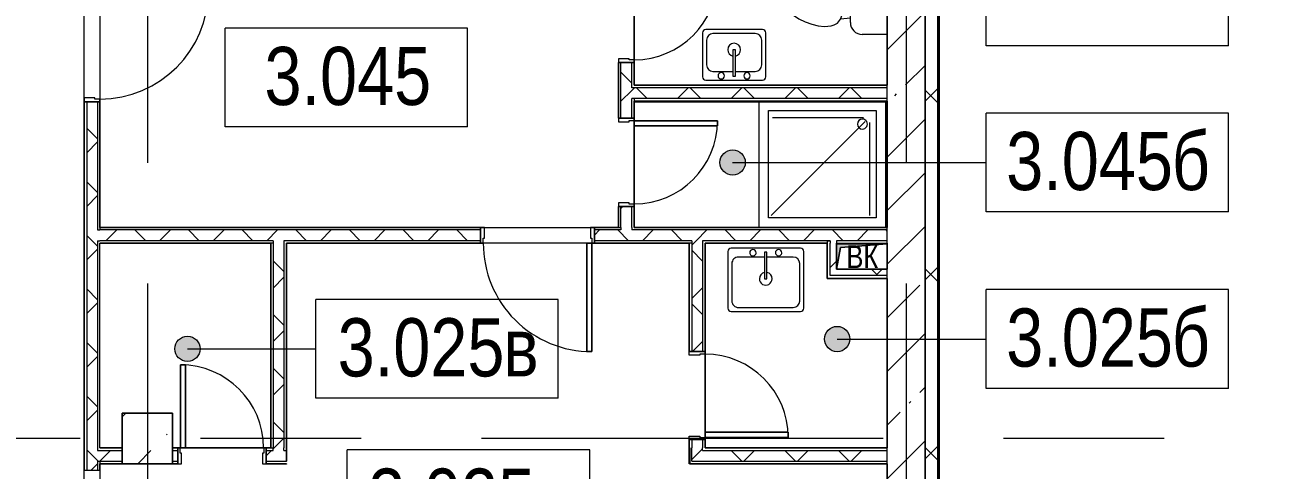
# Model space of a CAD drawing. Header units: millimetres. Extents: x 92932 to 275892, y -43515 to 30371.
# Drawn here: x 185209 to 195071, y -10033 to -6511 of the extents above; entities that cross this region are included whole.
import ezdxf

# ---------------------------------------------------------------- set-up
doc = ezdxf.new("R2010")
doc.units = ezdxf.units.MM
doc.linetypes.add('Осевые', pattern=[6350, 1270, -952.5, 3175, -952.5])
for name, color, linetype, lineweight in [('Двери', 7, 'Continuous', 9), ('Каркас_Импост', 7, 'Continuous', 9), ('Марки помещений', 7, 'Continuous', 9), ('Обобщенные модели', 7, 'Continuous', 9), ('Обобщенные модели-3', 7, 'Continuous', 18), ('Общие ребра', 7, 'Continuous', 9), ('Оси-1', 7, 'Осевые', 9), ('Панель', 7, 'Continuous', 9), ('Перекрытия', 7, 'Continuous', 9), ('Сантехнические приборы', 7, 'Continuous', 9), ('Стены-1', 7, 'Continuous', 18), ('Типовые аннотации', 7, 'Continuous', 9), ('Штриховка разреза-1', 7, 'Continuous', 9), ('Элементы узлов', 7, 'Continuous', 9)]:
    doc.layers.add(name, color=color, linetype=linetype, lineweight=lineweight)
doc.layers.add('Обобщенные модели-2', color=7, linetype='Continuous', lineweight=9, true_color=0xffbc79)
doc.styles.add('Arial', font='Arial.ttf', dxfattribs={"width": 0.8, "height": 180})
doc.styles.add('Arial Narrow_1', font='Arial Narrow.ttf', dxfattribs={"height": 460})
pattern_1 = [(45, (120245.78, 0), (-212.132, 212.132), []), (135, (120245.78, 0), (-212.132, -212.132), [])]

# ---------------------------------------------------------------- blocks, each defined once
blk = doc.blocks.new('Дверь - Однопольная_002 - ДВ6_21х7-6269590-План 3-го этажа на отм_ _4_200')
at = {"layer": 'Двери'}
for p, q in [((-289, 720.5), (-329, 720.5)), ((-329, 720.5), (-329, 62.5)), ((-289, 62.5), (-289, 720.5)), ((-329, 62.5), (-289, 62.5))]:
    blk.add_line(p, q, dxfattribs=at)
blk.add_arc((-329, 62.5), 658, 360, 90, dxfattribs=at)
at = {"layer": 'Каркас_Импост'}
for p, q in [((-330, 62.5), (-350, 62.5)), ((-350, 62.5), (-350, -62.5)), ((-330, 22.5), (-330, 62.5)), ((-320, 22.5), (-330, 22.5)), ((-320, -62.5), (-320, 22.5)), ((330, 22.5), (320, 22.5)), ((320, 22.5), (320, -62.5)), ((350, 62.5), (330, 62.5)), ((330, 62.5), (330, 22.5)), ((350, -62.5), (350, 62.5)), ((-350, -62.5), (-320, -62.5)), ((320, -62.5), (350, -62.5))]:
    blk.add_line(p, q, dxfattribs=at)
at = {"layer": 'Панель'}
for p, q in [((-329, 720.5), (-289, 720.5)), ((-329, 62.5), (-329, 720.5)), ((-289, 720.5), (-289, 62.5)), ((-289, 62.5), (-329, 62.5))]:
    blk.add_line(p, q, dxfattribs=at)
blk = doc.blocks.new('Обобщенные модели 12 - Обобщенные модели 12-1067619-План 3-го этажа на отм_ _4_200')
at = {"layer": 'Обобщенные модели'}
h = blk.add_hatch(dxfattribs=at)
h.set_pattern_fill('FP_3', color=256, style=0, pattern_type=2)
h.set_pattern_definition([(45, (0, 0), (-493.914, 493.914), []), (45, (493.9, 0), (-493.914, 493.914), [873.125, -174.625, 6.706, -167.919])])
h.paths.add_polyline_path([(66131.6, -9982.9), (66131.6, -9582.9), (65731.6, -9582.9), (65731.6, -9982.9)], flags=0)
at = {"layer": 'Обобщенные модели-3'}
for p, q in [((66131.6, -9582.9), (65731.6, -9582.9)), ((65731.6, -9582.9), (65731.6, -9982.9)), ((66131.6, -9982.9), (66131.6, -9582.9)), ((65731.6, -9982.9), (66131.6, -9982.9))]:
    blk.add_line(p, q, dxfattribs=at)
blk = doc.blocks.new('170_ОтверстиеПрямоугольноеВертикальное - 170_ОтверстиеПрямоугольноеВертикальное-5689162-План 3-го этажа на отм_ _4_200')
at = {"layer": 'Обобщенные модели'}
for p, q in [((-200, -100), (-200, 100)), ((-200, 100), (200, 100)), ((200, 100), (200, -100)), ((200, -100), (-200, -100))]:
    blk.add_line(p, q, dxfattribs=at)
blk = doc.blocks.new('Раковина-Одиночная-2D - 600 x 500 мм-5190744-План 3-го этажа на отм_ _4_200')
at = {"layer": 'Сантехнические приборы'}
for p, q in [((606.3, 602.5), (57.1, 602.5)), ((606.3, 602.5), (57.1, 602.5)), ((31.7, 577.1), (31.7, 127.9)), ((31.7, 577.1), (31.7, 127.9)), ((63.4, 520), (63.4, 223.2)), ((549.1, 570.8), (114.2, 570.8)), ((599.9, 223.2), (599.9, 520)), ((631.7, 127.9), (631.7, 577.1)), ((631.7, 127.9), (631.7, 577.1)), ((341.2, 343.8), (322.2, 343.8)), ((322.2, 343.8), (322.2, 134.3)), ((341.2, 134.3), (341.2, 343.8)), ((57.1, 102.5), (606.3, 102.5)), ((57.1, 102.5), (606.3, 102.5)), ((114.2, 172.4), (322.2, 172.4)), ((322.2, 134.3), (341.2, 134.3)), ((341.2, 172.4), (549.1, 172.4)), ((131.8, 62.5), (691.8, 62.5))]:
    blk.add_line(p, q, dxfattribs=at)
for centre, radius, start, end in [((57.1, 577.1), 25.4, 90, 180), ((57.1, 577.1), 25.4, 90, 180), ((606.3, 577.1), 25.4, 0, 90), ((606.3, 577.1), 25.4, 0, 90), ((114.2, 520), 50.8, 90, 180), ((549.1, 520), 50.8, 360, 90), ((331.7, 343.8), 50.8, 360, 180), ((331.7, 343.8), 50.8, 180, 259.19308), ((331.7, 343.8), 50.8, 280.80692, 0), ((114.2, 223.2), 50.8, 180, 270), ((549.1, 223.2), 50.8, 270, 0), ((57.1, 127.9), 25.4, 180, 270), ((57.1, 127.9), 25.4, 180, 270), ((230.1, 137.5), 25.4, 360, 180), ((230.1, 137.5), 25.4, 180, 360), ((433.3, 137.5), 25.4, 360, 180), ((433.3, 137.5), 25.4, 180, 0), ((606.3, 127.9), 25.4, 270, 360), ((606.3, 127.9), 25.4, 270, 0)]:
    blk.add_arc(centre, radius, start, end, dxfattribs=at)
blk = doc.blocks.new('Раковина-Одиночная-2D - 500 x 400 мм-5253378-План 3-го этажа на отм_ _4_200')
at = {"layer": 'Сантехнические приборы'}
for p, q in [((556.3, 502.5), (107.1, 502.5)), ((556.3, 502.5), (107.1, 502.5)), ((81.7, 477.1), (81.7, 127.9)), ((81.7, 477.1), (81.7, 127.9)), ((113.4, 420), (113.4, 223.2)), ((499.1, 470.8), (164.2, 470.8)), ((549.9, 223.2), (549.9, 420)), ((581.7, 127.9), (581.7, 477.1)), ((581.7, 127.9), (581.7, 477.1)), ((341.2, 343.8), (322.2, 343.8)), ((322.2, 343.8), (322.2, 134.3)), ((341.2, 134.3), (341.2, 343.8)), ((107.1, 102.5), (556.3, 102.5)), ((107.1, 102.5), (556.3, 102.5)), ((164.2, 172.4), (322.2, 172.4)), ((322.2, 134.3), (341.2, 134.3)), ((341.2, 172.4), (499.1, 172.4)), ((181.8, 62.5), (641.8, 62.5))]:
    blk.add_line(p, q, dxfattribs=at)
for centre, radius, start, end in [((107.1, 477.1), 25.4, 90, 180), ((107.1, 477.1), 25.4, 90, 180), ((556.3, 477.1), 25.4, 360, 90), ((556.3, 477.1), 25.4, 360, 90), ((164.2, 420), 50.8, 90, 180), ((331.7, 343.8), 50.8, 360, 180), ((499.1, 420), 50.8, 360, 90), ((331.7, 343.8), 50.8, 180, 259.19308), ((331.7, 343.8), 50.8, 280.80692, 0), ((164.2, 223.2), 50.8, 180, 270), ((499.1, 223.2), 50.8, 270, 0), ((107.1, 127.9), 25.4, 180, 270), ((107.1, 127.9), 25.4, 180, 270), ((230.1, 137.5), 25.4, 360, 180), ((230.1, 137.5), 25.4, 180, 360), ((433.3, 137.5), 25.4, 360, 180), ((433.3, 137.5), 25.4, 180, 0), ((556.3, 127.9), 25.4, 270, 360), ((556.3, 127.9), 25.4, 270, 0)]:
    blk.add_arc(centre, radius, start, end, dxfattribs=at)
blk = doc.blocks.new('Туалет-Домашний-3D - Туалет-Домашний-3D-4953272-План 3-го этажа на отм_ _4_200')
at = {"layer": 'Сантехнические приборы'}
for p, q in [((-253.4, 494.7), (253.4, 494.7)), ((-253.4, 298.4), (-253.4, 494.7)), ((253.4, 494.7), (253.4, 298.4)), ((158.7, 203.8), (-158.8, 203.8)), ((-123.5, 203.8), (-132.3, 127)), ((123.5, 203.8), (132.3, 127)), ((-162.6, 101.6), (-177, 76.2)), ((-132.3, 127), (-162.6, 101.6)), ((-97.4, 139.7), (-132.3, 127)), ((-25.4, 152.4), (-97.4, 139.7)), ((25.4, 152.4), (-25.4, 152.4)), ((97.4, 139.7), (25.4, 152.4)), ((132.3, 127), (97.4, 139.7)), ((162.6, 101.6), (132.3, 127)), ((177, 76.2), (162.6, 101.6)), ((-188.3, 25.3), (-190.5, 0)), ((-190.5, 0), (-186.1, -50.6)), ((-183.8, 50.8), (-188.3, 25.3)), ((-177, 76.2), (-183.8, 50.8)), ((183.8, 50.8), (177, 76.2)), ((188.3, 25.3), (183.8, 50.8)), ((186.1, -50.6), (190.5, 0)), ((190.5, 0), (188.3, 25.3)), ((-186.1, -50.6), (-172.4, -101.6)), ((172.4, -101.6), (186.1, -50.6)), ((-172.4, -101.6), (-153.9, -152.4)), ((-153.9, -152.4), (-130.2, -203.2)), ((130.2, -203.2), (153.9, -152.4)), ((153.9, -152.4), (172.4, -101.6)), ((-130.2, -203.2), (-95, -254)), ((-95, -254), (-69.6, -279.4)), ((-69.6, -279.4), (-47.6, -292.1)), ((-47.6, -292.1), (-12.7, -304.8)), ((12.7, -304.8), (47.6, -292.1)), ((47.6, -292.1), (69.6, -279.4)), ((69.6, -279.4), (95, -254)), ((95, -254), (130.2, -203.2)), ((-12.7, -304.8), (12.7, -304.8))]:
    blk.add_line(p, q, dxfattribs=at)
for centre, start, end in [((-158.8, 298.4), 180, 270), ((158.7, 298.4), 270, 360)]:
    blk.add_arc(centre, 94.6, start, end, dxfattribs=at)
blk = doc.blocks.new('Душевая кабинка-2D - Душевая кабинка 1000х1000-5606987-План 3-го этажа на отм_ _4_200')
at = {"layer": 'Сантехнические приборы'}
for p, q in [((0, 0), (0, 1000)), ((7, 1000), (1000, 1000)), ((1000, 1000), (1000, 0)), ((75, 75), (75, 925)), ((75, 925), (925, 925)), ((925, 925), (925, 75)), ((132.1, 826.7), (132.1, 106.7)), ((161, 839), (904.7, 95.3)), ((904.7, 875.8), (171, 875.8)), ((1000, 0), (7, 0)), ((925, 75), (75, 75))]:
    blk.add_line(p, q, dxfattribs=at)
for start, end in [(360, 180), (180, 360)]:
    blk.add_arc((182.1, 816.7), 40, start, end, dxfattribs=at)
blk = doc.blocks.new('Дверь - Однопольная_002 - ДВ6__21х7-6269506-План 3-го этажа на отм_ _4_200')
at = {"layer": 'Двери'}
for p, q in [((-329, -62.5), (-289, -62.5)), ((-329, -720.5), (-329, -62.5)), ((-289, -62.5), (-289, -720.5)), ((-289, -720.5), (-329, -720.5))]:
    blk.add_line(p, q, dxfattribs=at)
blk.add_arc((-329, -62.5), 658, 270, 0, dxfattribs=at)
at = {"layer": 'Каркас_Импост'}
for p, q in [((-350, 62.5), (-320, 62.5)), ((-350, -62.5), (-350, 62.5)), ((-320, 62.5), (-320, -22.5)), ((320, 62.5), (350, 62.5)), ((320, -22.5), (320, 62.5)), ((350, 62.5), (350, -62.5)), ((-330, -62.5), (-350, -62.5)), ((-330, -22.5), (-330, -62.5)), ((-320, -22.5), (-330, -22.5)), ((330, -22.5), (320, -22.5)), ((330, -62.5), (330, -22.5)), ((350, -62.5), (330, -62.5))]:
    blk.add_line(p, q, dxfattribs=at)
at = {"layer": 'Панель'}
for p, q in [((-289, -62.5), (-329, -62.5)), ((-329, -62.5), (-329, -720.5)), ((-289, -720.5), (-289, -62.5)), ((-329, -720.5), (-289, -720.5))]:
    blk.add_line(p, q, dxfattribs=at)
blk = doc.blocks.new('Дверь - Однопольная - ДВ11_21х9-6240646-План 3-го этажа на отм_ _4_200')
at = {"layer": 'Двери'}
for p, q in [((-389, 920.5), (-429, 920.5)), ((-429, 920.5), (-429, 62.5)), ((-389, 62.5), (-389, 920.5)), ((-429, 62.5), (-389, 62.5))]:
    blk.add_line(p, q, dxfattribs=at)
blk.add_arc((-429, 62.5), 858, 360, 90, dxfattribs=at)
at = {"layer": 'Каркас_Импост'}
for p, q in [((-430, 62.5), (-450, 62.5)), ((-450, 62.5), (-450, -62.5)), ((-430, 22.5), (-430, 62.5)), ((-420, 22.5), (-430, 22.5)), ((-420, -62.5), (-420, 22.5)), ((430, 22.5), (420, 22.5)), ((420, 22.5), (420, -62.5)), ((450, 62.5), (430, 62.5)), ((430, 62.5), (430, 22.5)), ((450, -62.5), (450, 62.5)), ((-450, -62.5), (-420, -62.5)), ((420, -62.5), (450, -62.5))]:
    blk.add_line(p, q, dxfattribs=at)
at = {"layer": 'Панель'}
for p, q in [((-429, 920.5), (-389, 920.5)), ((-429, 62.5), (-429, 920.5)), ((-389, 920.5), (-389, 62.5)), ((-389, 62.5), (-429, 62.5))]:
    blk.add_line(p, q, dxfattribs=at)
blk = doc.blocks.new('Дверь - Однопольная - ДВ4_21х9-6240618-План 3-го этажа на отм_ _4_200')
at = {"layer": 'Двери'}
for p, q in [((-389, 920.5), (-429, 920.5)), ((-429, 920.5), (-429, 62.5)), ((-389, 62.5), (-389, 920.5)), ((-429, 62.5), (-389, 62.5))]:
    blk.add_line(p, q, dxfattribs=at)
blk.add_arc((-429, 62.5), 858, 360, 90, dxfattribs=at)
at = {"layer": 'Каркас_Импост'}
for p, q in [((-430, 62.5), (-450, 62.5)), ((-450, 62.5), (-450, -62.5)), ((-430, 22.5), (-430, 62.5)), ((-420, 22.5), (-430, 22.5)), ((-420, -62.5), (-420, 22.5)), ((430, 22.5), (420, 22.5)), ((420, 22.5), (420, -62.5)), ((450, 62.5), (430, 62.5)), ((430, 62.5), (430, 22.5)), ((450, -62.5), (450, 62.5)), ((-450, -62.5), (-420, -62.5)), ((420, -62.5), (450, -62.5))]:
    blk.add_line(p, q, dxfattribs=at)
at = {"layer": 'Панель'}
for p, q in [((-429, 920.5), (-389, 920.5)), ((-429, 62.5), (-429, 920.5)), ((-389, 920.5), (-389, 62.5)), ((-389, 62.5), (-429, 62.5))]:
    blk.add_line(p, q, dxfattribs=at)
blk = doc.blocks.new('Марка помещения_Р - Марка помещения-4575829-План 3-го этажа на отм_ _4_200')
at = {"layer": 'Марки помещений'}
for p, q in [((-4.79375, -1.95625), (-4.79375, 1.95625)), ((4.79375, 1.95625), (-4.79375, 1.95625)), ((4.79375, -1.95625), (4.79375, 1.95625)), ((4.79375, -1.95625), (-4.79375, -1.95625))]:
    blk.add_line(p, q, dxfattribs=at)

msp = doc.modelspace()

# ---------------------------------------------------------------- hatches: boundary and pattern name
at = {"layer": 'Марки помещений'}
h = msp.add_hatch(color=256, dxfattribs=at)
edge = h.paths.add_edge_path(flags=0)
edge.add_arc((190805.4, -7599.3), 100, 0, 360)
h = msp.add_hatch(color=256, dxfattribs=at)
edge = h.paths.add_edge_path(flags=0)
edge.add_arc((186494.5, -9073.5), 100, 0, 360)
h = msp.add_hatch(color=256, dxfattribs=at)
edge = h.paths.add_edge_path(flags=0)
edge.add_arc((191632, -8996.1), 100, 0, 360)
at = {"layer": 'Штриховка разреза-1'}
h = msp.add_hatch(dxfattribs=at)
h.set_pattern_fill('FP_1', color=256, style=0, pattern_type=2)
h.set_pattern_definition([(45, (120245.8, 0), (-424.264, 424.264), [600, -100, 20, -100]), (45, (120245.8, 424), (-424.264, 424.264), [])])
h.paths.add_polyline_path([(192304.4, -20232.9), (192327.4, -20232.9), (192327.4, -4957.9), (192027.4, -4957.9), (192027.4, -20232.9), (192302.4, -20232.9)], flags=0)
h.paths.add_polyline_path([(192027.4, -4157.9), (192327.4, -4157.9), (192327.4, -2607.9), (192027.4, -2607.9)], flags=0)
h.paths.add_polyline_path([(192327.4, -1807.9), (192327.4, 8667.1), (192027.4, 8667.1), (192027.4, -1807.9)], flags=0)
h = msp.add_hatch(dxfattribs=at)
h.set_pattern_fill('FP_14', color=256, style=0, pattern_type=2)
h.set_pattern_definition([(45, (120245.8, 0), (-707.107, 707.107), []), (135, (120245.8, 0), (-707.107, -707.107), [])])
h.paths.add_polyline_path([(192327.4, -15732.9), (192427.4, -15732.9), (192427.4, -4957.9), (192327.4, -4957.9), (192327.4, -15653.3)], flags=0)
h.paths.add_polyline_path([(192327.4, -4157.9), (192427.4, -4157.9), (192427.4, -2607.9), (192327.4, -2607.9)], flags=0)
h.paths.add_polyline_path([(192327.4, -1807.9), (192427.4, -1807.9), (192427.4, 8367.1), (192327.4, 8367.1), (192327.4, 1807)], flags=0)
h = msp.add_hatch(dxfattribs=at)
h.set_pattern_fill('FP_2', color=256, style=0, pattern_type=2)
h.set_pattern_definition(pattern_1)
h.paths.add_polyline_path([(185782.4, -14250.4), (185782.4, -10932.9), (185697.4, -10932.9), (185697.4, -14250.4)], flags=0)
h.paths.add_polyline_path([(185697.4, -10032.9), (185782.4, -10032.9), (185782.4, -7117.9), (185697.4, -7117.9), (185697.4, -9651.3)], flags=0)
h.paths.add_polyline_path([(185697.4, -6217.9), (185782.4, -6217.9), (185782.4, -5787.9), (185697.4, -5787.9), (185697.4, -5831.9)], flags=0)
h = msp.add_hatch(dxfattribs=at)
h.set_pattern_fill('FP_2', color=256, style=0, pattern_type=2)
h.set_pattern_definition(pattern_1)
h.paths.add_polyline_path([(190007.4, -6992.9), (190007.4, -6807.9), (189922.4, -6807.9), (189922.4, -6992.9)], flags=0)
h.paths.add_polyline_path([(189922.4, -6107.9), (190007.4, -6107.9), (190007.4, -5787.9), (189922.4, -5787.9), (189922.4, -5831.9)], flags=0)
h = msp.add_hatch(dxfattribs=at)
h.set_pattern_fill('FP_2', color=256, style=0, pattern_type=2)
h.set_pattern_definition(pattern_1)
h.paths.add_polyline_path([(189922.4, -8132.9), (190007.4, -8132.9), (190007.4, -7947.9), (189922.4, -7947.9), (189922.4, -8112.9)], flags=0)
h.paths.add_polyline_path([(189922.4, -7247.9), (190007.4, -7247.9), (190007.4, -6992.9), (189922.4, -6992.9)], flags=0)
h = msp.add_hatch(dxfattribs=at)
h.set_pattern_fill('FP_2', color=256, style=0, pattern_type=2)
h.set_pattern_definition(pattern_1)
h.paths.add_polyline_path([(192027.4, -7092.9), (192027.4, -7007.9), (190007.4, -7007.9), (190007.4, -7092.9), (191610.7, -7092.9)], flags=0)
h = msp.add_hatch(dxfattribs=at)
h.set_pattern_fill('FP_2', color=256, style=0, pattern_type=2)
h.set_pattern_definition(pattern_1)
h.paths.add_polyline_path([(188218.3, -8217.9), (188812.4, -8217.9), (188812.4, -8132.9), (185782.4, -8132.9), (185782.4, -8217.9), (187257.4, -8217.9)], flags=0)
h = msp.add_hatch(dxfattribs=at)
h.set_pattern_fill('FP_2', color=256, style=0, pattern_type=2)
h.set_pattern_definition(pattern_1)
h.paths.add_polyline_path([(191552.4, -8217.9), (192027.4, -8217.9), (192027.4, -8132.9), (189712.4, -8132.9), (189712.4, -8217.9), (190762.6, -8217.9)], flags=0)
h = msp.add_hatch(dxfattribs=at)
h.set_pattern_fill('FP_2', color=256, style=0, pattern_type=2)
h.set_pattern_definition(pattern_1)
h.paths.add_polyline_path([(187172.4, -9877.9), (187257.4, -9877.9), (187257.4, -8217.9), (187172.4, -8217.9), (187172.4, -9857.9)], flags=0)
h = msp.add_hatch(dxfattribs=at)
h.set_pattern_fill('FP_2', color=256, style=0, pattern_type=2)
h.set_pattern_definition(pattern_1)
h.paths.add_polyline_path([(190567.4, -9877.9), (190567.4, -9794.9), (190482.4, -9794.9), (190482.4, -9877.9)], flags=0)
h.paths.add_polyline_path([(190567.4, -9094.9), (190567.4, -8217.9), (190482.4, -8217.9), (190482.4, -9094.9)], flags=0)
h = msp.add_hatch(dxfattribs=at)
h.set_pattern_fill('FP_2', color=256, style=0, pattern_type=2)
h.set_pattern_definition(pattern_1)
h.paths.add_polyline_path([(191627.4, -8492.9), (191627.4, -8217.9), (191577.4, -8217.9), (191577.4, -8492.9), (191610.7, -8492.9)], flags=0)
h = msp.add_hatch(dxfattribs=at)
h.set_pattern_fill('FP_2', color=256, style=0, pattern_type=2)
h.set_pattern_definition(pattern_1)
h.paths.add_polyline_path([(192027.4, -8492.9), (192027.4, -8442.9), (191627.4, -8442.9), (191627.4, -8492.9)], flags=0)
h = msp.add_hatch(dxfattribs=at)
h.set_pattern_fill('FP_2', color=256, style=0, pattern_type=2)
h.set_pattern_definition(pattern_1)
h.paths.add_polyline_path([(185977.4, -9962.9), (185977.4, -9877.9), (185782.4, -9877.9), (185782.4, -9962.9), (185802.4, -9962.9)], flags=0)
h = msp.add_hatch(dxfattribs=at)
h.set_pattern_fill('FP_2', color=256, style=0, pattern_type=2)
h.set_pattern_definition(pattern_1)
h.paths.add_polyline_path([(187277.4, -9962.9), (187277.4, -9877.9), (187117.4, -9877.9), (187117.4, -9962.9)], flags=0)
h.paths.add_polyline_path([(186417.4, -9962.9), (186417.4, -9877.9), (186377.4, -9877.9), (186377.4, -9962.9)], flags=0)
h = msp.add_hatch(dxfattribs=at)
h.set_pattern_fill('FP_2', color=256, style=0, pattern_type=2)
h.set_pattern_definition(pattern_1)
h.paths.add_polyline_path([(192027.4, -9962.9), (192027.4, -9877.9), (191707.4, -9877.9), (191707.4, -9962.9)], flags=0)
h.paths.add_polyline_path([(190482.4, -9962.9), (190807.4, -9962.9), (190807.4, -9877.9), (190482.4, -9877.9)], flags=0)
h = msp.add_hatch(dxfattribs=at)
h.set_pattern_fill('FP_2', color=256, style=0, pattern_type=2)
h.set_pattern_definition(pattern_1)
h.paths.add_polyline_path([(190807.4, -9962.9), (191707.4, -9962.9), (191707.4, -9877.9), (190807.4, -9877.9)], flags=0)
at = {"layer": 'Элементы узлов'}
msp.add_hatch(color=256, dxfattribs=at).paths.add_polyline_path([(191627.4, -8442.9), (191657.4, -8272.9), (192027, -8242.9), (191627.4, -8242.9)], flags=0)

# ---------------------------------------------------------------- linework, layer by layer
at = {"layer": 'Марки помещений'}
for p, q in [((190805.4, -7599.3), (192809.9, -7599.3)), ((191632, -8996.1), (192809.9, -8996.1)), ((186494.5, -9073.5), (187509.4, -9073.5))]:
    msp.add_line(p, q, dxfattribs=at)
for centre in [(190805.4, -7599.3), (186494.5, -9073.5), (191632, -8996.1)]:
    msp.add_circle(centre, 100, dxfattribs=at)
at = {"layer": 'Обобщенные модели-2'}
for p, q in [((192027.4, -8242.9), (191627.4, -8242.9)), ((191627.4, -8242.9), (191627.4, -8442.9)), ((192027.4, -8442.9), (192027.4, -8242.9)), ((191627.4, -8442.9), (192027.4, -8442.9))]:
    msp.add_line(p, q, dxfattribs=at)
at = {"layer": 'Общие ребра'}
for p, q in [((192327.4, -15618.9), (192327.4, -4957.9)), ((192327.4, -4957.9), (192327.4, -15732.9)), ((192427.4, -15732.9), (192427.4, -4957.9)), ((192439.9, -15732.9), (192439.9, -4957.9)), ((189902.4, -6807.9), (189902.4, -6992.9)), ((189922.4, -6992.9), (189922.4, -6807.9)), ((190007.4, -6992.9), (190007.4, -6807.9)), ((190027.4, -6987.9), (190027.4, -6807.9)), ((189922.4, -7247.9), (189922.4, -6992.9)), ((190007.4, -7007.9), (190007.4, -6992.9)), ((192027.4, -7007.9), (192027.4, -6987.9)), ((190027.4, -7007.9), (190007.4, -7007.9)), ((190027.4, -7092.9), (190007.4, -7092.9)), ((190007.4, -7247.9), (190007.4, -7092.9)), ((192027.4, -7007.9), (190027.4, -7007.9)), ((192027.4, -7092.9), (190027.4, -7092.9)), ((190027.4, -7092.9), (190027.4, -7112.9)), ((192027.4, -7092.9), (192027.4, -7007.9)), ((192027.4, -7112.9), (192027.4, -7092.9)), ((185677.4, -7117.9), (185677.4, -10032.9)), ((185697.4, -7117.9), (185697.4, -10032.9)), ((185782.4, -7117.9), (185782.4, -8132.9)), ((185802.4, -8112.9), (185802.4, -7117.9)), ((190027.4, -7114.9), (190029.4, -7114.9)), ((190027.4, -7247.9), (190027.4, -7119.9)), ((190029.4, -7114.9), (192020.4, -7114.9)), ((192020.4, -7114.9), (192025.4, -7114.9)), ((192027.4, -7112.9), (192025.4, -7112.9)), ((192025.4, -7114.9), (192027.4, -7114.9)), ((192027.4, -7114.9), (192027.4, -7112.9)), ((189922.4, -8112.9), (189922.4, -7947.9)), ((190007.4, -8112.9), (190007.4, -7947.9)), ((190027.4, -8112.9), (190027.4, -7947.9)), ((185782.4, -8132.9), (185802.4, -8132.9)), ((185802.4, -8112.9), (185802.4, -8132.9)), ((188812.4, -8132.9), (185802.4, -8132.9)), ((189902.4, -8112.9), (189712.4, -8112.9)), ((189922.4, -8132.9), (189712.4, -8132.9)), ((189902.4, -8112.9), (189922.4, -8112.9)), ((189922.4, -8112.9), (189922.4, -8132.9)), ((190007.4, -8112.9), (190007.4, -8132.9)), ((192027.4, -8132.9), (190007.4, -8132.9)), ((192027.4, -8132.9), (192027.4, -8112.9)), ((192027.4, -8217.9), (192027.4, -8132.9)), ((185782.4, -8217.9), (185782.4, -9877.9)), ((185782.4, -8217.9), (185802.4, -8217.9)), ((187172.4, -8217.9), (185802.4, -8217.9)), ((187172.4, -8237.9), (187152.4, -8237.9)), ((187172.4, -8217.9), (187172.4, -8237.9)), ((187172.4, -8237.9), (187172.4, -9857.9)), ((188812.4, -8217.9), (187257.4, -8217.9)), ((187257.4, -8217.9), (187257.4, -8237.9)), ((187257.4, -8237.9), (187257.4, -9857.9)), ((190482.4, -8217.9), (189712.4, -8217.9)), ((189712.4, -8237.9), (190462.4, -8237.9)), ((190482.4, -8237.9), (190462.4, -8237.9)), ((190462.4, -8239.9), (190462.4, -9094.9)), ((190482.4, -8217.9), (190482.4, -8237.9)), ((190482.4, -8237.9), (190482.4, -9094.9)), ((191552.4, -8217.9), (190567.4, -8217.9)), ((190567.4, -8217.9), (190567.4, -8237.9)), ((190567.4, -8237.9), (190567.4, -9094.9)), ((190587.4, -9094.9), (190587.4, -8239.9)), ((191577.4, -8217.9), (191552.4, -8217.9)), ((191552.4, -8217.9), (191577.4, -8217.9)), ((191552.4, -8217.9), (191552.4, -8237.9)), ((191577.4, -8217.9), (191577.4, -8237.9)), ((191577.4, -8492.9), (191577.4, -8237.9)), ((192027.4, -8217.9), (191627.4, -8217.9)), ((191627.4, -8217.9), (191627.4, -8237.9)), ((192027.4, -8237.9), (192027.4, -8217.9)), ((192027.4, -8492.9), (192027.4, -8442.9)), ((191627.4, -8492.9), (191577.4, -8492.9)), ((192027.4, -8492.9), (191627.4, -8492.9)), ((192027.4, -8517.9), (192027.4, -8492.9)), ((186417.4, -9857.9), (186379.4, -9857.9)), ((187150.4, -9857.9), (187117.4, -9857.9)), ((187152.4, -9857.9), (187172.4, -9857.9)), ((187172.4, -9877.9), (187172.4, -9857.9)), ((187257.4, -9877.9), (187257.4, -9857.9)), ((187277.4, -9877.9), (187277.4, -9857.9)), ((190462.4, -9794.9), (190462.4, -9857.9)), ((190465.4, -9857.9), (190467.4, -9857.9)), ((190467.4, -9857.9), (190467.4, -9877.9)), ((190482.4, -9794.9), (190482.4, -9857.9)), ((190482.4, -9877.9), (190482.4, -9857.9)), ((190567.4, -9794.9), (190567.4, -9857.9)), ((190567.4, -9877.9), (190567.4, -9857.9)), ((190587.4, -9857.9), (190587.4, -9794.9)), ((192027.4, -9877.9), (192027.4, -9857.9)), ((185782.4, -9877.9), (185802.4, -9877.9)), ((185802.4, -9877.9), (185977.4, -9877.9)), ((186377.4, -9877.9), (186417.4, -9877.9)), ((187117.4, -9877.9), (187172.4, -9877.9)), ((187257.4, -9877.9), (187277.4, -9877.9)), ((187277.4, -9962.9), (187277.4, -9877.9)), ((190467.4, -9877.9), (190467.4, -9962.9)), ((190482.4, -9962.9), (190482.4, -9877.9)), ((190567.4, -9877.9), (190807.4, -9877.9)), ((190807.4, -9877.9), (191707.4, -9877.9)), ((191707.4, -9877.9), (192027.4, -9877.9)), ((192027.4, -9962.9), (192027.4, -9877.9)), ((185782.4, -9962.9), (185782.4, -10032.9)), ((185782.4, -9962.9), (185802.4, -9962.9)), ((185802.4, -9962.9), (185802.4, -9982.9)), ((185802.4, -9962.9), (185977.4, -9962.9)), ((185802.4, -10032.9), (185802.4, -9984.9)), ((186377.4, -9962.9), (186417.4, -9962.9)), ((186377.4, -9982.9), (186417.4, -9982.9)), ((187117.4, -9962.9), (187277.4, -9962.9)), ((187117.4, -9982.9), (187277.4, -9982.9)), ((187279.4, -9962.9), (187277.4, -9962.9)), ((187277.4, -9982.9), (187277.4, -9984.9)), ((190467.4, -9962.9), (190467.4, -9982.9)), ((190467.4, -9982.9), (190807.4, -9982.9)), ((190482.4, -9962.9), (190807.4, -9962.9)), ((190807.4, -9962.9), (191707.4, -9962.9)), ((191707.4, -9962.9), (192027.4, -9962.9)), ((192027.4, -9982.9), (192027.4, -9962.9))]:
    msp.add_line(p, q, dxfattribs=at)
at = {"layer": 'Оси-1'}
for p, q in [((186177.4, 25417.1), (186177.4, -41737.8)), ((192177.4, 25417.1), (192177.4, -41737.8)), ((270417.4, -9782.9), (170811.4, -9782.9))]:
    msp.add_line(p, q, dxfattribs=at)
at = {"layer": 'Перекрытия'}
for p, q in [((185677.4, -14355.4), (185677.4, -5682.9)), ((185802.4, -5807.9), (185802.4, -8112.9)), ((190027.4, -5807.9), (190027.4, -6987.9)), ((192027.4, -6987.9), (192027.4, -5807.9)), ((190027.4, -6807.9), (190027.4, -6107.9)), ((189902.4, -7247.9), (189902.4, -6807.9)), ((189902.4, -6807.9), (190027.4, -6807.9)), ((190027.4, -6987.9), (192027.4, -6987.9)), ((190027.4, -7112.9), (190027.4, -8112.9)), ((192027.4, -7112.9), (190027.4, -7112.9)), ((192027.4, -8112.9), (192027.4, -7112.9)), ((190027.4, -7247.9), (189902.4, -7247.9)), ((190027.4, -7947.9), (190027.4, -7247.9)), ((189902.4, -8112.9), (189902.4, -7947.9)), ((189902.4, -7947.9), (190027.4, -7947.9)), ((185802.4, -8112.9), (189902.4, -8112.9)), ((190027.4, -8112.9), (192027.4, -8112.9)), ((187152.4, -8237.9), (185802.4, -8237.9)), ((187152.4, -9857.9), (187152.4, -8237.9)), ((190462.4, -8237.9), (187277.4, -8237.9)), ((187277.4, -8237.9), (187277.4, -9962.9)), ((190462.4, -9094.9), (190462.4, -8237.9)), ((191552.4, -8237.9), (190587.4, -8237.9)), ((190587.4, -8237.9), (190587.4, -9857.9)), ((191552.4, -8517.9), (191552.4, -8237.9)), ((191627.4, -8442.9), (191627.4, -8242.9)), ((191627.4, -8242.9), (192027.4, -8242.9)), ((192027.4, -8442.9), (191627.4, -8442.9)), ((192027.4, -8517.9), (191552.4, -8517.9)), ((192027.4, -9857.9), (192027.4, -8517.9)), ((190587.4, -9094.9), (190462.4, -9094.9)), ((190587.4, -9782.9), (190587.4, -9094.9)), ((185977.4, -9857.9), (185977.4, -9582.9)), ((185977.4, -9582.9), (186377.4, -9582.9)), ((186377.4, -9582.9), (186377.4, -9857.9)), ((185802.4, -9857.9), (185977.4, -9857.9)), ((186377.4, -9857.9), (187152.4, -9857.9)), ((187117.4, -9857.9), (186417.4, -9857.9)), ((186417.4, -9857.9), (186417.4, -9982.9)), ((187117.4, -9982.9), (187117.4, -9857.9)), ((190462.4, -9982.9), (190462.4, -9782.9)), ((190587.4, -9857.9), (192027.4, -9857.9)), ((186417.4, -9982.9), (185802.4, -9982.9)), ((185802.4, -9982.9), (185802.4, -11607.9)), ((187277.4, -9982.9), (187117.4, -9982.9)), ((192027.4, -9982.9), (190462.4, -9982.9)), ((192027.4, -11607.9), (192027.4, -9982.9))]:
    msp.add_line(p, q, dxfattribs=at)
at = {"layer": 'Стены-1'}
for p, q in [((192441.4, -15732.9), (192441.4, -4957.9)), ((192027.4, -5807.9), (192027.4, -6987.9)), ((190027.4, -6807.9), (189902.4, -6807.9)), ((189902.4, -6992.9), (189902.4, -7247.9)), ((192027.4, -6987.9), (190027.4, -6987.9)), ((185802.4, -7117.9), (185677.4, -7117.9)), ((190027.4, -7112.9), (192027.4, -7112.9)), ((190027.4, -7119.9), (190027.4, -7112.9)), ((192020.4, -7112.9), (190027.4, -7112.9)), ((190027.4, -7112.9), (190027.4, -7119.9)), ((190034.4, -7119.9), (192020.4, -7119.9)), ((192027.4, -7112.9), (192027.4, -8112.9)), ((189902.4, -7247.9), (190027.4, -7247.9)), ((189902.4, -7947.9), (189902.4, -8112.9)), ((190027.4, -7947.9), (189902.4, -7947.9)), ((188812.4, -8112.9), (185802.4, -8112.9)), ((188812.4, -8237.9), (188812.4, -8112.9)), ((189712.4, -8112.9), (189712.4, -8237.9)), ((192027.4, -8112.9), (190027.4, -8112.9)), ((185802.4, -9857.9), (185802.4, -8237.9)), ((185802.4, -8237.9), (187152.4, -8237.9)), ((187152.4, -8237.9), (187152.4, -9857.9)), ((187277.4, -8237.9), (188812.4, -8237.9)), ((187277.4, -9857.9), (187277.4, -8237.9)), ((190462.4, -8237.9), (190462.4, -8239.9)), ((190587.4, -8237.9), (191552.4, -8237.9)), ((190587.4, -8239.9), (190587.4, -8237.9)), ((191552.4, -8237.9), (191552.4, -8517.9)), ((191627.4, -8237.9), (192027.4, -8237.9)), ((191627.4, -8442.9), (191627.4, -8237.9)), ((192027.4, -8237.9), (192027.4, -8442.9)), ((192027.4, -8442.9), (191627.4, -8442.9)), ((191552.4, -8517.9), (191577.4, -8517.9)), ((191577.4, -8517.9), (191627.4, -8517.9)), ((191627.4, -8517.9), (192027.4, -8517.9)), ((192027.4, -8517.9), (192027.4, -9857.9)), ((190462.4, -9094.9), (190587.4, -9094.9)), ((185977.4, -9857.9), (185802.4, -9857.9)), ((185977.4, -9982.9), (185977.4, -9857.9)), ((186379.4, -9857.9), (186377.4, -9857.9)), ((186377.4, -9857.9), (186377.4, -9982.9)), ((186417.4, -9982.9), (186417.4, -9857.9)), ((187117.4, -9857.9), (187117.4, -9982.9)), ((187152.4, -9857.9), (187150.4, -9857.9)), ((190587.4, -9794.9), (190462.4, -9794.9)), ((190462.4, -9857.9), (190465.4, -9857.9)), ((190807.4, -9857.9), (190587.4, -9857.9)), ((191707.4, -9857.9), (190807.4, -9857.9)), ((192027.4, -9857.9), (191707.4, -9857.9)), ((185677.4, -10032.9), (185802.4, -10032.9)), ((185802.4, -9984.9), (185802.4, -9982.9)), ((185802.4, -9982.9), (185977.4, -9982.9)), ((190807.4, -9982.9), (191707.4, -9982.9)), ((191707.4, -9982.9), (192027.4, -9982.9)), ((192027.4, -9982.9), (192027.4, -11607.9))]:
    msp.add_line(p, q, dxfattribs=at)
at = {"layer": 'Элементы узлов'}
for p, q in [((192027.4, -8242.9), (191627.4, -8242.9)), ((191627.4, -8242.9), (191627.4, -8442.9)), ((191657.4, -8272.9), (191627.4, -8442.9)), ((191627.4, -8442.9), (191657.4, -8272.9)), ((192027.4, -8242.9), (191657.4, -8272.9)), ((191657.4, -8272.9), (192027.4, -8242.9)), ((192027.4, -8442.9), (192027.4, -8242.9)), ((191627.4, -8442.9), (192027.4, -8442.9))]:
    msp.add_line(p, q, dxfattribs=at)

# ---------------------------------------------------------------- block references
at = {"layer": 'Двери'}
for name, p, rotation in [('Дверь - Однопольная_002 - ДВ6_21х7-6269590-План 3-го этажа на отм_ _4_200', (189964.9, -6457.9), 270), ('Дверь - Однопольная - ДВ11_21х9-6240646-План 3-го этажа на отм_ _4_200', (185739.9, -6667.9), 269.9999999999999), ('Дверь - Однопольная_002 - ДВ6_21х7-6269590-План 3-го этажа на отм_ _4_200', (189964.9, -7597.9), 270), ('Дверь - Однопольная - ДВ4_21х9-6240618-План 3-го этажа на отм_ _4_200', (189262.4, -8175.4), 180), ('Дверь - Однопольная_002 - ДВ6__21х7-6269506-План 3-го этажа на отм_ _4_200', (190524.9, -9444.9), 90)]:
    msp.add_blockref(name, p, dxfattribs=dict(at, rotation=rotation))
msp.add_blockref('Дверь - Однопольная_002 - ДВ6_21х7-6269590-План 3-го этажа на отм_ _4_200', (186767.4, -9920.4), dxfattribs=at)
at = {"layer": 'Марки помещений', "xscale": 199.9999999999999, "yscale": 199.9999999999999, "zscale": 199.9999999999999}
for p in [(193768.6, -6285.3), (187751.1, -6926.2), (193768.6, -7599.3), (193768.6, -8996.1), (188468.1, -9073.5), (188717.1, -10263.3)]:
    msp.add_blockref('Марка помещения_Р - Марка помещения-4575829-План 3-го этажа на отм_ _4_200', p, dxfattribs=at)
at = {"layer": 'Обобщенные модели'}
msp.add_blockref('Обобщенные модели 12 - Обобщенные модели 12-1067619-План 3-го этажа на отм_ _4_200', (120245.8, 0), dxfattribs=at)
at = {"layer": 'Сантехнические приборы'}
for name, p, rotation in [('Туалет-Домашний-3D - Туалет-Домашний-3D-4953272-План 3-го этажа на отм_ _4_200', (191532.7, -6332.9), 269.9999999999997), ('Душевая кабинка-2D - Душевая кабинка 1000х1000-5606987-План 3-го этажа на отм_ _4_200', (191014.9, -7112.9), 269.9999999999997), ('Раковина-Одиночная-2D - 600 x 500 мм-5190744-План 3-го этажа на отм_ _4_200', (191399.2, -8175.4), 180)]:
    msp.add_blockref(name, p, dxfattribs=dict(at, rotation=rotation))
msp.add_blockref('Раковина-Одиночная-2D - 500 x 400 мм-5253378-План 3-го этажа на отм_ _4_200', (190485.7, -7050.4), dxfattribs=at)
at = {"layer": 'Элементы узлов'}
msp.add_blockref('170_ОтверстиеПрямоугольноеВертикальное - 170_ОтверстиеПрямоугольноеВертикальное-5689162-План 3-го этажа на отм_ _4_200', (191827.4, -8342.9), dxfattribs=at)

# ---------------------------------------------------------------- texts
at = {"layer": 'Марки помещений', "char_height": 460, "attachment_point": 1, "style": 'Arial Narrow_1'}
for s, insert, width in [('3.045', (187103.2, -6684.4), 1587.341), ('3.045', (192968.7, -7357.4), 1587.341), ('\\fArial Narrow|b0|i0|c204|p34|;б', (194278.4, -7357.4), 368.776), ('3.025', (192968.7, -8754.2), 1587.341), ('\\fArial Narrow|b0|i0|c204|p34|;б', (194278.4, -8754.2), 368.776), ('3.025', (187682.2, -8831.7), 1587.341), ('\\fArial Narrow|b0|i0|c204|p34|;в', (188991.9, -8831.7), 336.709), ('3.025', (187924.2, -10021.4), 1587.341)]:
    msp.add_mtext(s, dxfattribs=dict(at, insert=insert, width=width))
at = {"layer": 'Типовые аннотации', "insert": (191705.2, -8254.9), "char_height": 180, "width": 307.848, "attachment_point": 1, "style": 'Arial'}
msp.add_mtext('ВК', dxfattribs=at)

doc.saveas('drawing.dxf')
